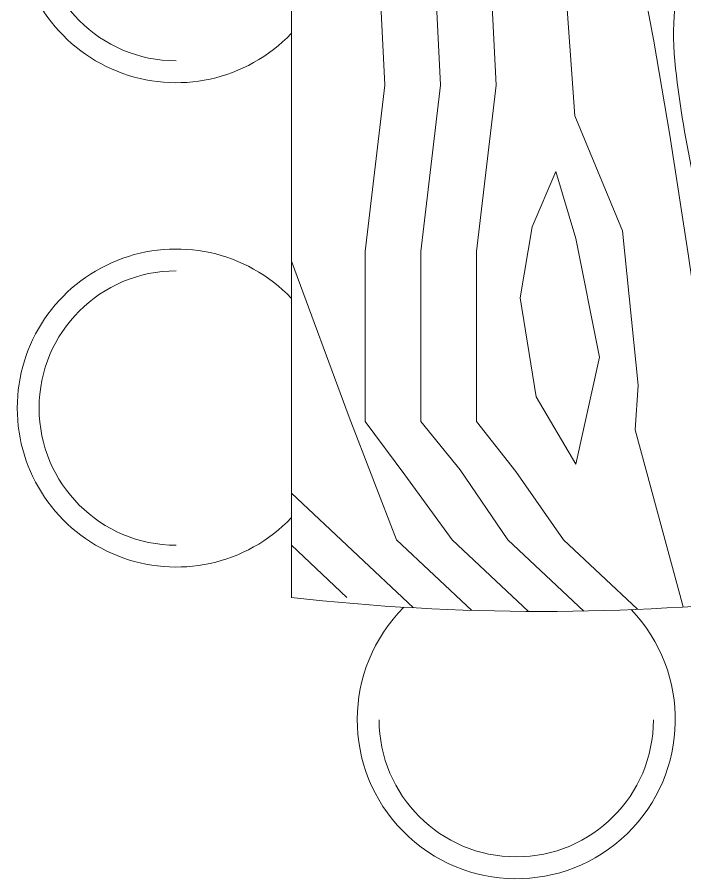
# Model space of a CAD drawing. Header units: millimetres. Extents: x 0 to 145404, y 0 to 194550.
# Drawn here: x 80128 to 81044, y 175329 to 176511 of the extents above; entities that cross this region are included whole.
import ezdxf

# ---------------------------------------------------------------- set-up
doc = ezdxf.new("R2010")
doc.units = ezdxf.units.MM
doc.layers.add('АР - мебель', color=7, linetype='Continuous', lineweight=9, true_color=0x787878)

# ---------------------------------------------------------------- blocks, each defined once
blk = doc.blocks.new('ОГ73_на5персон_стол1245х685')
blk.add_line((-623.4, 0), (623.4, 0))
for points in [[(-641, -247.6), (-544.1, -144.5), (-375.8, -79.3), (-161.9, 0)], [(-637.5, -167.6), (-480, 0)], [(-623.4, -76.3), (-551.7, 0)], [(-642.4, -325.5), (-544.1, -220.8), (-454.9, -155.6), (-381.8, -101.3), (-148.4, -101.3), (79.6, -128.4), (611.5, -101.7)], [(-641.9, -401.2), (-544.1, -297.1), (-448.3, -231.9), (-381.8, -177.6), (-148.4, -177.6), (79.6, -204.7), (611.5, -178)], [(-639.6, -475.1), (-544.1, -373.4), (-450.5, -308.2), (-381.8, -253.9), (-148.4, -253.9), (79.6, -281), (611.5, -254.3)], [(-636.3, -537.6), (-393.5, -471.9), (-331.8, -476.1), (-120.1, -454.3), (37.3, -389.1), (611.5, -347.9)], [(611.5, -397.2), (566.5, -404.8), (497, -419.1), (437.5, -433.1), (380, -447.3), (316.4, -462.2), (239, -478.6), (139.9, -497.4), (11.2, -519.3), (-154.9, -545.1), (-366.3, -575.5), (-630.8, -611.4)]]:
    blk.add_lwpolyline(points)
blk.add_lwpolyline([(-440.4, -390.3), (-348.1, -335.9), (-212.4, -314.2), (-114.7, -330.5), (-38.7, -363.1), (-131, -390.3), (-293.8, -422.9)], close=True)
blk.add_lwpolyline([(-519, -686.7, 0.011376), (-404.4, -659.9, 0.016637), (-327.1, -637.1, 0.004562), (-267.2, -616.7, -0.004114), (-200.8, -594, -0.052088), (102.6, -527.2, -0.099515), (265.7, -541.2, -0.590932), (275.9, -587, -0.103124), (100.7, -686.7)], format="xyb")
for centre, radius, start, end in [((-363.4, 157.9), 218.2, 313.6617, 226.3383), ((301.2, 157.9), 218.2, 313.6617, 226.3383), ((-363.4, 157.9), 188.2, 0, 180), ((301.2, 157.9), 188.2, 0, 180), ((2457.2, -343.3), 3099.7, 173.6403, 186.3597), ((-791, -308.7), 218.2, 44.9911, 313.786), ((-791, -308.7), 188.2, 90, 270)]:
    blk.add_arc(centre, radius, start, end)
blk = doc.blocks.new('Квартира 2К 9600 тип 6')
at = {"layer": 'АР - мебель', "xscale": -1, "rotation": 270}
blk.add_blockref('ОГ73_на5персон_стол1245х685', (5421.1, 5642.2), dxfattribs=at)
blk = doc.blocks.new('V_Section_1')
blk.add_blockref('Квартира 2К 9600 тип 6', (8950, -10000))

msp = doc.modelspace()

# ---------------------------------------------------------------- block references
at = {"xscale": -1}
msp.add_blockref('V_Section_1', (94875.5, 180696.1), dxfattribs=at)

doc.saveas('drawing.dxf')
